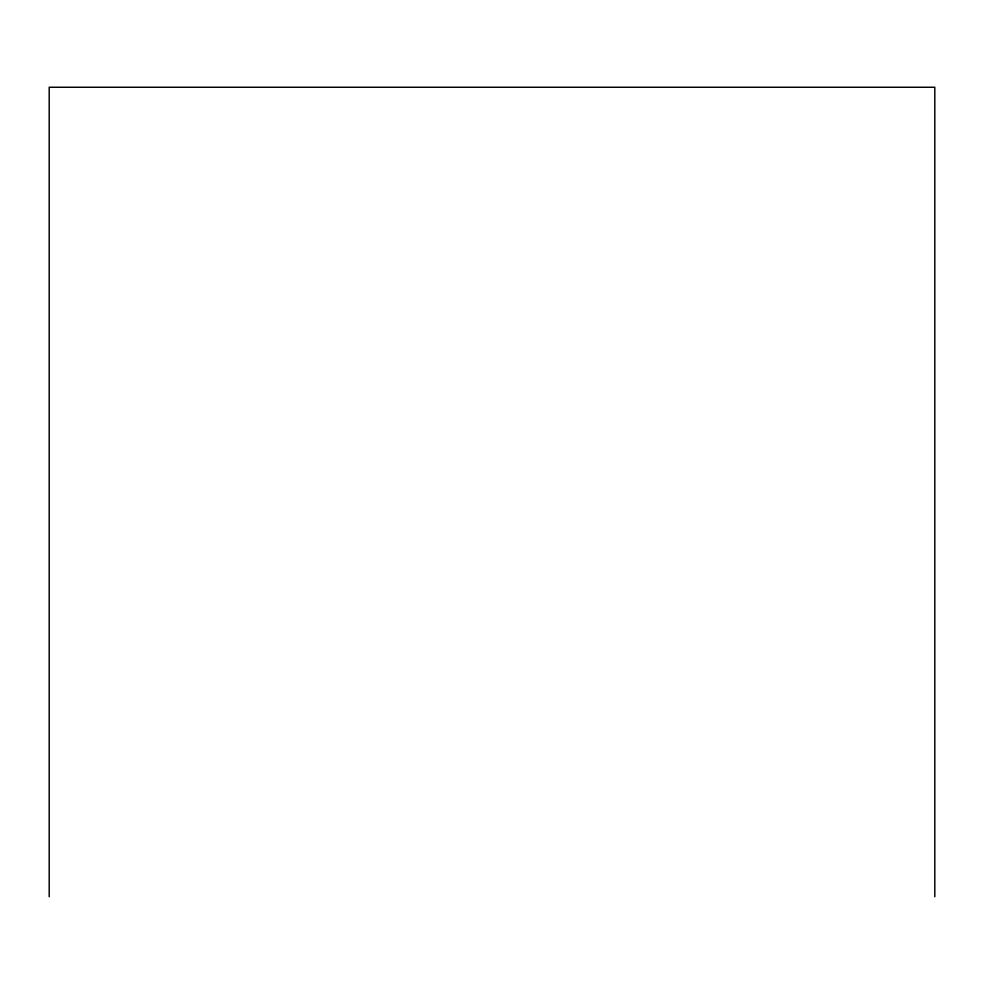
<?xml version="1.0" encoding="UTF-8"?>
<svg xmlns="http://www.w3.org/2000/svg" width="984" height="984" viewBox="0 0 984 984"><rect width="100%" height="100%" fill="white"/><g stroke="black" fill="none" stroke-linecap="round" stroke-linejoin="round"><path stroke-width="1.48" d="M934.8 896.744L934.8 87.256L49.2 87.256L49.2 896.744"/></g></svg>
